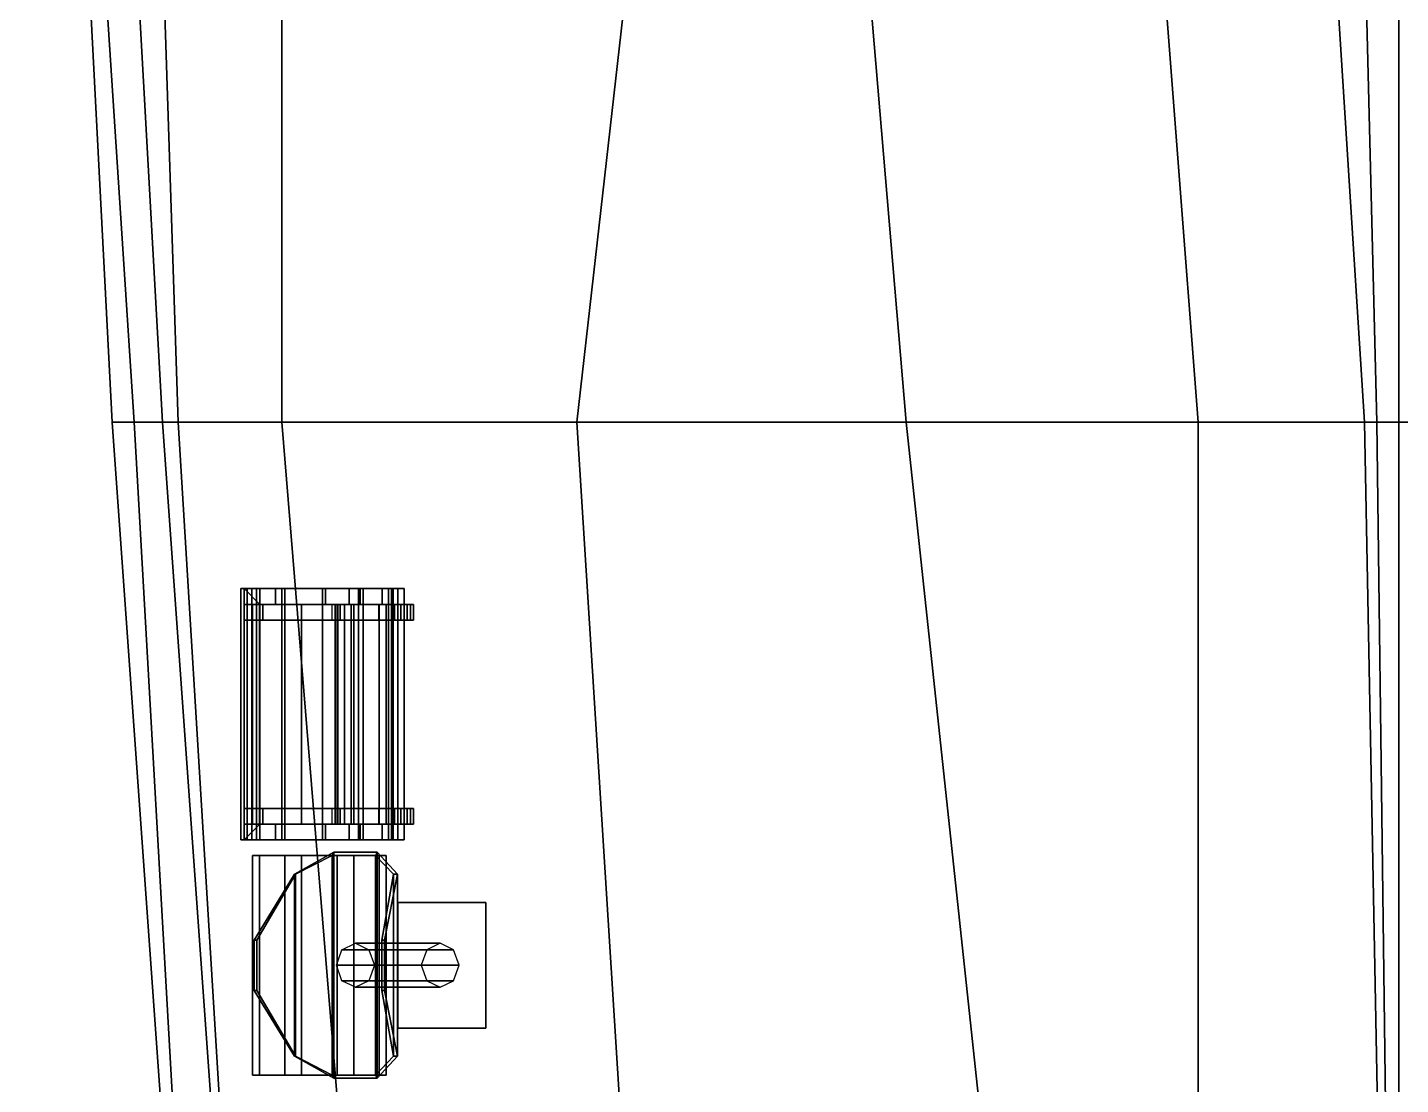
# Model space of a CAD drawing. Header units: millimetres. Extents: x -5 to 5, y -63 to 51.
# Drawn here: x -4.37 to 0.005, y -41.74 to -38.372 of the extents above; entities that cross this region are included whole.
import ezdxf

# ---------------------------------------------------------------- set-up
doc = ezdxf.new("R2010")
doc.units = ezdxf.units.MM
for name, color, linetype in [('barrel', 1, 'Continuous'), ('hull2', 7, 'Continuous'), ('railings', 6, 'Continuous')]:
    doc.layers.add(name, color=color, linetype=linetype)

msp = doc.modelspace()

# ---------------------------------------------------------------- linework, layer by layer
for points in [[(-4.06, -34.43, 2.91), (-4.37, -34.43, 1.51), (-4.03, -39.63, 2.31), (-3.89, -39.63, 2.99)], [(-4.37, -34.43, 1.51), (-4.37, -34.43, 0.58), (-4.1, -39.63, 0.75), (-4.03, -39.63, 2.31)], [(-4.37, -34.43, 0.58), (-4.23, -34.43, -0.17), (-3.94, -39.63, 0.19), (-4.1, -39.63, 0.75)], [(-4.23, -34.43, -0.17), (-3.56, -34.43, -0.75), (-3.56, -39.63, -0.23), (-3.94, -39.63, 0.19)], [(0, -34.43, 3.04), (-4.06, -34.43, 2.91), (-3.89, -39.63, 2.99), (0, -39.63, 3.05)], [(-3.56, -34.43, -0.75), (-2.03, -34.43, -1.35), (-2.62, -39.63, -0.67), (-3.56, -39.63, -0.23)], [(-2.03, -34.43, -1.35), (-2.01, -34.43, -1.66), (-1.57, -39.63, -0.88), (-2.62, -39.63, -0.67)], [(-2.01, -34.43, -1.66), (-1.04, -34.43, -1.72), (-0.64, -39.63, -1.07), (-1.57, -39.63, -0.88)], [(-1.04, -34.43, -1.72), (-0.44, -34.43, -2.36), (-0.11, -39.63, -1.62), (-0.64, -39.63, -1.07)], [(-0.44, -34.43, -2.36), (-0.2, -34.43, -2.92), (-0.07, -39.63, -1.71), (-0.11, -39.63, -1.62)], [(-0.2, -34.43, -2.92), (0, -34.43, -2.97), (0, -39.63, -1.78), (-0.07, -39.63, -1.71)], [(-4.03, -39.63, 2.31), (-4.1, -39.63, 0.75), (-3.76, -44.39, 0.65), (-3.76, -44.39, 2.09)], [(-4.1, -39.63, 0.75), (-3.94, -39.63, 0.19), (-3.6, -44.39, 0.27), (-3.76, -44.39, 0.65)], [(-3.89, -39.63, 2.99), (-4.03, -39.63, 2.31), (-3.76, -44.39, 2.09), (-3.6, -44.39, 2.99)], [(-3.94, -39.63, 0.19), (-3.56, -39.63, -0.23), (-3.17, -44.39, -0.13), (-3.6, -44.39, 0.27)], [(0, -39.63, 3.05), (-3.89, -39.63, 2.99), (-3.6, -44.39, 2.99), (0, -44.39, 3.05)], [(-3.56, -39.63, -0.23), (-2.62, -39.63, -0.67), (-2.32, -44.39, -0.43), (-3.17, -44.39, -0.13)], [(-2.62, -39.63, -0.67), (-1.57, -39.63, -0.88), (-1.06, -44.39, -0.6), (-2.32, -44.39, -0.43)], [(-1.57, -39.63, -0.88), (-0.64, -39.63, -1.07), (-0.64, -44.39, -0.65), (-1.06, -44.39, -0.6)], [(-0.64, -39.63, -1.07), (-0.11, -39.63, -1.62), (-0.02, -44.39, -0.65), (-0.64, -44.39, -0.65)], [(-0.11, -39.63, -1.62), (-0.07, -39.63, -1.71), (-0.01, -44.39, -1.27), (-0.02, -44.39, -0.65)], [(-0.07, -39.63, -1.71), (0, -39.63, -1.78), (0, -44.39, -1.31), (-0.01, -44.39, -1.27)], [(-3.6552, -40.96, 3.85), (-3.69, -40.96, 3.98), (-3.69, -40.16, 3.98), (-3.6552, -40.16, 3.85)], [(-3.69, -40.96, 3.98), (-3.67, -40.96, 3.98), (-3.67, -40.16, 3.98), (-3.69, -40.16, 3.98)], [(-3.6552, -40.16, 3.85), (-3.69, -40.16, 3.98), (-3.67, -40.16, 3.98), (-3.64, -40.16, 3.865)], [(-3.67, -40.96, 3.98), (-3.64, -40.96, 3.865), (-3.64, -40.16, 3.865), (-3.67, -40.16, 3.98)], [(-3.56, -40.96, 3.7548), (-3.6552, -40.96, 3.85), (-3.6552, -40.16, 3.85), (-3.56, -40.16, 3.7548)], [(-3.56, -40.16, 3.7548), (-3.6552, -40.16, 3.85), (-3.64, -40.16, 3.865), (-3.55, -40.16, 3.7808)], [(-3.64, -40.96, 3.865), (-3.55, -40.96, 3.7808), (-3.55, -40.16, 3.7808), (-3.64, -40.16, 3.865)], [(-3.43, -40.96, 3.72), (-3.56, -40.96, 3.7548), (-3.56, -40.16, 3.7548), (-3.43, -40.16, 3.72)], [(-3.43, -40.16, 3.72), (-3.56, -40.16, 3.7548), (-3.55, -40.16, 3.7808), (-3.43, -40.16, 3.74)], [(-3.55, -40.96, 3.7808), (-3.43, -40.96, 3.74), (-3.43, -40.16, 3.74), (-3.55, -40.16, 3.7808)], [(-3.43, -40.96, 3.74), (-3.315, -40.96, 3.77), (-3.315, -40.16, 3.77), (-3.43, -40.16, 3.74)], [(-3.3, -40.96, 3.7548), (-3.43, -40.96, 3.72), (-3.43, -40.16, 3.72), (-3.3, -40.16, 3.7548)], [(-3.3, -40.16, 3.7548), (-3.43, -40.16, 3.72), (-3.43, -40.16, 3.74), (-3.315, -40.16, 3.77)], [(-3.315, -40.96, 3.77), (-3.22, -40.96, 3.865), (-3.22, -40.16, 3.865), (-3.315, -40.16, 3.77)], [(-3.2048, -40.16, 3.85), (-3.3, -40.16, 3.7548), (-3.315, -40.16, 3.77), (-3.22, -40.16, 3.865)], [(-3.2048, -40.96, 3.85), (-3.3, -40.96, 3.7548), (-3.3, -40.16, 3.7548), (-3.2048, -40.16, 3.85)], [(-3.22, -40.96, 3.865), (-3.19, -40.96, 3.98), (-3.19, -40.16, 3.98), (-3.22, -40.16, 3.865)], [(-3.17, -40.16, 3.98), (-3.205, -40.16, 3.8498), (-3.22, -40.16, 3.865), (-3.19, -40.16, 3.98)], [(-3.19, -40.96, 3.98), (-3.21, -40.96, 4.06), (-3.21, -40.16, 4.06), (-3.19, -40.16, 3.98)], [(-3.21, -40.96, 4.06), (-3.19, -40.96, 4.06), (-3.19, -40.16, 4.06), (-3.21, -40.16, 4.06)], [(-3.19, -40.16, 4.06), (-3.17, -40.16, 3.98), (-3.19, -40.16, 3.98), (-3.21, -40.16, 4.06)], [(-3.17, -40.96, 3.98), (-3.2048, -40.96, 3.85), (-3.2048, -40.16, 3.85), (-3.17, -40.16, 3.98)], [(-3.19, -40.96, 4.06), (-3.17, -40.96, 3.98), (-3.17, -40.16, 3.98), (-3.19, -40.16, 4.06)], [(-3.68, -40.21, 3.94), (-3.62, -40.21, 3.81), (-3.68, -40.21, 3.85), (-3.68, -40.21, 3.94)], [(-3.68, -40.21, 3.94), (-3.68, -40.21, 3.85), (-3.68, -40.26, 3.85), (-3.68, -40.26, 3.94)], [(-3.68, -40.26, 3.94), (-3.62, -40.26, 3.81), (-3.62, -40.21, 3.81), (-3.68, -40.21, 3.94)], [(-3.68, -40.21, 3.85), (-3.4, -40.21, 3.15), (-3.4, -40.26, 3.15), (-3.68, -40.26, 3.85)], [(-3.62, -40.21, 3.81), (-3.3733, -40.21, 3.1838), (-3.4, -40.21, 3.15), (-3.68, -40.21, 3.85)], [(-3.62, -40.26, 3.81), (-3.3733, -40.26, 3.1838), (-3.3733, -40.21, 3.1838), (-3.62, -40.21, 3.81)], [(-3.33, -40.21, 3.15), (-3.33, -40.21, 3.15), (-3.4, -40.21, 3.15), (-3.3733, -40.21, 3.1838)], [(-3.39, -40.91, 3.12), (-3.3812, -40.91, 3.1412), (-3.3812, -40.21, 3.1412), (-3.39, -40.21, 3.12)], [(-3.3812, -40.91, 3.0988), (-3.39, -40.91, 3.12), (-3.39, -40.21, 3.12), (-3.3812, -40.21, 3.0988)], [(-3.3812, -40.91, 3.1412), (-3.36, -40.91, 3.15), (-3.36, -40.21, 3.15), (-3.3812, -40.21, 3.1412)], [(-3.36, -40.91, 3.09), (-3.3812, -40.91, 3.0988), (-3.3812, -40.21, 3.0988), (-3.36, -40.21, 3.09)], [(-3.2, -40.21, 3.81), (-3.33, -40.21, 3.15), (-3.3733, -40.21, 3.1838), (-3.25, -40.21, 3.81)], [(-3.25, -40.21, 3.81), (-3.3733, -40.21, 3.1838), (-3.3733, -40.26, 3.1838), (-3.25, -40.26, 3.81)], [(-3.36, -40.91, 3.15), (-3.3388, -40.91, 3.1412), (-3.3388, -40.21, 3.1412), (-3.36, -40.21, 3.15)], [(-3.3388, -40.91, 3.0988), (-3.36, -40.91, 3.09), (-3.36, -40.21, 3.09), (-3.3388, -40.21, 3.0988)], [(-3.3388, -40.91, 3.1412), (-3.33, -40.91, 3.12), (-3.33, -40.21, 3.12), (-3.3388, -40.21, 3.1412)], [(-3.33, -40.91, 3.12), (-3.3388, -40.91, 3.0988), (-3.3388, -40.21, 3.0988), (-3.33, -40.21, 3.12)], [(-3.2, -40.26, 3.81), (-3.33, -40.26, 3.15), (-3.33, -40.21, 3.15), (-3.2, -40.21, 3.81)], [(-3.15, -40.21, 3.9), (-3.2, -40.21, 3.81), (-3.25, -40.21, 3.81), (-3.19, -40.21, 3.9)], [(-3.19, -40.21, 3.9), (-3.25, -40.21, 3.81), (-3.25, -40.26, 3.81), (-3.19, -40.26, 3.9)], [(-3.15, -40.26, 3.9), (-3.2, -40.26, 3.81), (-3.2, -40.21, 3.81), (-3.15, -40.21, 3.9)], [(-3.16, -40.21, 4.08), (-3.14, -40.21, 4.04), (-3.18, -40.21, 4.02), (-3.19, -40.21, 4.06)], [(-3.19, -40.26, 4.06), (-3.16, -40.26, 4.08), (-3.16, -40.21, 4.08), (-3.19, -40.21, 4.06)], [(-3.19, -40.21, 4.06), (-3.18, -40.21, 4.02), (-3.18, -40.26, 4.02), (-3.19, -40.26, 4.06)], [(-3.14, -40.21, 3.97), (-3.15, -40.21, 3.9), (-3.19, -40.21, 3.9), (-3.18, -40.21, 3.97)], [(-3.18, -40.21, 3.97), (-3.19, -40.21, 3.9), (-3.19, -40.26, 3.9), (-3.18, -40.26, 3.97)], [(-3.14, -40.21, 4.04), (-3.14, -40.21, 3.97), (-3.18, -40.21, 3.97), (-3.18, -40.21, 4.02)], [(-3.18, -40.21, 4.02), (-3.18, -40.21, 3.97), (-3.18, -40.26, 3.97), (-3.18, -40.26, 4.02)], [(-3.16, -40.26, 4.08), (-3.14, -40.26, 4.04), (-3.14, -40.21, 4.04), (-3.16, -40.21, 4.08)], [(-3.14, -40.26, 3.97), (-3.15, -40.26, 3.9), (-3.15, -40.21, 3.9), (-3.14, -40.21, 3.97)], [(-3.14, -40.26, 4.04), (-3.14, -40.26, 3.97), (-3.14, -40.21, 3.97), (-3.14, -40.21, 4.04)], [(-3.68, -40.26, 3.85), (-3.62, -40.26, 3.81), (-3.68, -40.26, 3.94)], [(-3.4, -40.26, 3.15), (-3.3733, -40.26, 3.1838), (-3.62, -40.26, 3.81), (-3.68, -40.26, 3.85)], [(-3.33, -40.26, 3.15), (-3.33, -40.26, 3.15), (-3.3733, -40.26, 3.1838), (-3.4, -40.26, 3.15)], [(-3.3733, -40.26, 3.1838), (-3.33, -40.26, 3.15), (-3.2, -40.26, 3.81), (-3.25, -40.26, 3.81)], [(-3.25, -40.26, 3.81), (-3.2, -40.26, 3.81), (-3.15, -40.26, 3.9), (-3.19, -40.26, 3.9)], [(-3.18, -40.26, 4.02), (-3.14, -40.26, 4.04), (-3.16, -40.26, 4.08), (-3.19, -40.26, 4.06)], [(-3.19, -40.26, 3.9), (-3.15, -40.26, 3.9), (-3.14, -40.26, 3.97), (-3.18, -40.26, 3.97)], [(-3.18, -40.26, 3.97), (-3.14, -40.26, 3.97), (-3.14, -40.26, 4.04), (-3.18, -40.26, 4.02)], [(-3.68, -40.91, 3.94), (-3.62, -40.91, 3.81), (-3.62, -40.86, 3.81), (-3.68, -40.86, 3.94)], [(-3.68, -40.86, 3.94), (-3.68, -40.86, 3.85), (-3.68, -40.91, 3.85), (-3.68, -40.91, 3.94)], [(-3.68, -40.86, 3.94), (-3.62, -40.86, 3.81), (-3.68, -40.86, 3.85), (-3.68, -40.86, 3.94)], [(-3.62, -40.86, 3.81), (-3.3733, -40.86, 3.1838), (-3.4, -40.86, 3.15), (-3.68, -40.86, 3.85)], [(-3.68, -40.86, 3.85), (-3.4, -40.86, 3.15), (-3.4, -40.91, 3.15), (-3.68, -40.91, 3.85)], [(-3.62, -40.91, 3.81), (-3.3733, -40.91, 3.1838), (-3.3733, -40.86, 3.1838), (-3.62, -40.86, 3.81)], [(-3.33, -40.86, 3.15), (-3.33, -40.86, 3.15), (-3.4, -40.86, 3.15), (-3.3733, -40.86, 3.1838)], [(-3.25, -40.86, 3.81), (-3.3733, -40.86, 3.1838), (-3.3733, -40.91, 3.1838), (-3.25, -40.91, 3.81)], [(-3.2, -40.86, 3.81), (-3.33, -40.86, 3.15), (-3.3733, -40.86, 3.1838), (-3.25, -40.86, 3.81)], [(-3.2, -40.91, 3.81), (-3.33, -40.91, 3.15), (-3.33, -40.86, 3.15), (-3.2, -40.86, 3.81)], [(-3.19, -40.86, 3.9), (-3.25, -40.86, 3.81), (-3.25, -40.91, 3.81), (-3.19, -40.91, 3.9)], [(-3.15, -40.86, 3.9), (-3.2, -40.86, 3.81), (-3.25, -40.86, 3.81), (-3.19, -40.86, 3.9)], [(-3.15, -40.91, 3.9), (-3.2, -40.91, 3.81), (-3.2, -40.86, 3.81), (-3.15, -40.86, 3.9)], [(-3.18, -40.86, 3.97), (-3.19, -40.86, 3.9), (-3.19, -40.91, 3.9), (-3.18, -40.91, 3.97)], [(-3.14, -40.86, 3.97), (-3.15, -40.86, 3.9), (-3.19, -40.86, 3.9), (-3.18, -40.86, 3.97)], [(-3.19, -40.86, 4.06), (-3.18, -40.86, 4.02), (-3.18, -40.91, 4.02), (-3.19, -40.91, 4.06)], [(-3.19, -40.91, 4.06), (-3.16, -40.91, 4.08), (-3.16, -40.86, 4.08), (-3.19, -40.86, 4.06)], [(-3.16, -40.86, 4.08), (-3.14, -40.86, 4.04), (-3.18, -40.86, 4.02), (-3.19, -40.86, 4.06)], [(-3.18, -40.86, 4.02), (-3.18, -40.86, 3.97), (-3.18, -40.91, 3.97), (-3.18, -40.91, 4.02)], [(-3.14, -40.86, 4.04), (-3.14, -40.86, 3.97), (-3.18, -40.86, 3.97), (-3.18, -40.86, 4.02)], [(-3.16, -40.91, 4.08), (-3.14, -40.91, 4.04), (-3.14, -40.86, 4.04), (-3.16, -40.86, 4.08)], [(-3.14, -40.91, 3.97), (-3.15, -40.91, 3.9), (-3.15, -40.86, 3.9), (-3.14, -40.86, 3.97)], [(-3.14, -40.91, 4.04), (-3.14, -40.91, 3.97), (-3.14, -40.86, 3.97), (-3.14, -40.86, 4.04)], [(-3.68, -40.91, 3.85), (-3.62, -40.91, 3.81), (-3.68, -40.91, 3.94)], [(-3.4, -40.91, 3.15), (-3.3733, -40.91, 3.1838), (-3.62, -40.91, 3.81), (-3.68, -40.91, 3.85)], [(-3.33, -40.91, 3.15), (-3.33, -40.91, 3.15), (-3.3733, -40.91, 3.1838), (-3.4, -40.91, 3.15)], [(-3.3733, -40.91, 3.1838), (-3.33, -40.91, 3.15), (-3.2, -40.91, 3.81), (-3.25, -40.91, 3.81)], [(-3.25, -40.91, 3.81), (-3.2, -40.91, 3.81), (-3.15, -40.91, 3.9), (-3.19, -40.91, 3.9)], [(-3.19, -40.91, 3.9), (-3.15, -40.91, 3.9), (-3.14, -40.91, 3.97), (-3.18, -40.91, 3.97)], [(-3.18, -40.91, 4.02), (-3.14, -40.91, 4.04), (-3.16, -40.91, 4.08), (-3.19, -40.91, 4.06)], [(-3.18, -40.91, 3.97), (-3.14, -40.91, 3.97), (-3.14, -40.91, 4.04), (-3.18, -40.91, 4.02)], [(-3.64, -40.96, 3.865), (-3.67, -40.96, 3.98), (-3.69, -40.96, 3.98), (-3.6552, -40.96, 3.85)], [(-3.55, -40.96, 3.7808), (-3.64, -40.96, 3.865), (-3.6552, -40.96, 3.85), (-3.56, -40.96, 3.7548)], [(-3.43, -40.96, 3.74), (-3.55, -40.96, 3.7808), (-3.56, -40.96, 3.7548), (-3.43, -40.96, 3.72)], [(-3.315, -40.96, 3.77), (-3.43, -40.96, 3.74), (-3.43, -40.96, 3.72), (-3.3, -40.96, 3.7548)], [(-3.22, -40.96, 3.865), (-3.315, -40.96, 3.77), (-3.3, -40.96, 3.7548), (-3.2048, -40.96, 3.85)], [(-3.19, -40.96, 3.98), (-3.22, -40.96, 3.865), (-3.205, -40.96, 3.8498), (-3.17, -40.96, 3.98)], [(-3.21, -40.96, 4.06), (-3.19, -40.96, 3.98), (-3.17, -40.96, 3.98), (-3.19, -40.96, 4.06)], [(-3.3943, -41, 3.7188), (-3.5195, -41.07, 3.7157), (-3.5159, -41.07, 3.7294), (-3.3993, -41.01, 3.7274)], [(-3.3943, -41.72, 3.7188), (-3.5195, -41.65, 3.7157), (-3.5195, -41.07, 3.7157), (-3.3943, -41, 3.7188)], [(-3.3993, -41.01, 3.7274), (-3.5159, -41.07, 3.7294), (-3.5159, -41.65, 3.7294), (-3.3993, -41.71, 3.7274)], [(-3.2557, -41, 3.7988), (-3.3943, -41, 3.7188), (-3.3993, -41.01, 3.7274), (-3.2607, -41.01, 3.8074)], [(-3.2607, -41.01, 3.8074), (-3.3993, -41.01, 3.7274), (-3.3993, -41.71, 3.7274), (-3.2607, -41.71, 3.8074)], [(-3.2557, -41.72, 3.7988), (-3.3943, -41.72, 3.7188), (-3.3943, -41, 3.7188), (-3.2557, -41, 3.7988)], [(-3.2041, -41.07, 3.9094), (-3.1905, -41.07, 3.9057), (-3.2557, -41, 3.7988), (-3.2607, -41.01, 3.8074)], [(-3.2607, -41.71, 3.8074), (-3.2041, -41.65, 3.9094), (-3.2041, -41.07, 3.9094), (-3.2607, -41.01, 3.8074)], [(-3.2557, -41, 3.7988), (-3.1905, -41.07, 3.9057), (-3.1905, -41.65, 3.9057), (-3.2557, -41.72, 3.7988)], [(-3.5195, -41.65, 3.7157), (-3.6478, -41.44, 3.8379), (-3.6478, -41.28, 3.8379), (-3.5195, -41.07, 3.7157)], [(-3.5195, -41.07, 3.7157), (-3.6478, -41.28, 3.8379), (-3.6392, -41.28, 3.8429), (-3.5159, -41.07, 3.7294)], [(-3.5159, -41.07, 3.7294), (-3.6392, -41.28, 3.8429), (-3.6392, -41.44, 3.8429), (-3.5159, -41.65, 3.7294)], [(-3.2041, -41.65, 3.9094), (-3.2408, -41.44, 4.0729), (-3.2408, -41.28, 4.0729), (-3.2041, -41.07, 3.9094)], [(-3.2408, -41.28, 4.0729), (-3.2322, -41.28, 4.0779), (-3.1905, -41.07, 3.9057), (-3.2041, -41.07, 3.9094)], [(-3.1905, -41.07, 3.9057), (-3.2322, -41.28, 4.0779), (-3.2322, -41.44, 4.0779), (-3.1905, -41.65, 3.9057)], [(-2.91, -41.16, 3.25), (-3.19, -41.16, 3.25), (-3.19, -41.56, 3.25), (-2.91, -41.56, 3.25)], [(-2.91, -41.16, 3.06), (-3.19, -41.16, 3.06), (-3.19, -41.16, 3.25), (-2.91, -41.16, 3.25)], [(-3.19, -41.16, 3.25), (-3.19, -41.16, 3.06), (-3.19, -41.56, 3.06), (-3.19, -41.56, 3.25)], [(-2.91, -41.56, 3.25), (-2.91, -41.56, 3.06), (-2.91, -41.16, 3.06), (-2.91, -41.16, 3.25)], [(-3.6392, -41.28, 3.8429), (-3.6478, -41.28, 3.8379), (-3.6478, -41.44, 3.8379), (-3.6392, -41.44, 3.8429)], [(-3.055, -41.29, 3.2911), (-3.0979, -41.3105, 3.2664), (-3.3679, -41.3105, 3.734), (-3.325, -41.29, 3.7588)], [(-3.0121, -41.3105, 3.3159), (-3.055, -41.29, 3.2911), (-3.325, -41.29, 3.7588), (-3.2821, -41.3105, 3.7835)], [(-3.2408, -41.44, 4.0729), (-3.2322, -41.44, 4.0779), (-3.2322, -41.28, 4.0779), (-3.2408, -41.28, 4.0729)], [(-3.0979, -41.3105, 3.2664), (-3.1156, -41.36, 3.2561), (-3.3856, -41.36, 3.7238), (-3.3679, -41.3105, 3.734)], [(-2.9944, -41.36, 3.3261), (-3.0121, -41.3105, 3.3159), (-3.2821, -41.3105, 3.7835), (-3.2644, -41.36, 3.7938)], [(-3.1156, -41.36, 3.2561), (-3.0979, -41.4095, 3.2664), (-3.3679, -41.4095, 3.734), (-3.3856, -41.36, 3.7238)], [(-3.0121, -41.4095, 3.3159), (-2.9944, -41.36, 3.3261), (-3.2644, -41.36, 3.7938), (-3.2821, -41.4095, 3.7835)], [(-3.0979, -41.4095, 3.2664), (-3.055, -41.43, 3.2911), (-3.325, -41.43, 3.7588), (-3.3679, -41.4095, 3.734)], [(-3.055, -41.43, 3.2911), (-3.0121, -41.4095, 3.3159), (-3.2821, -41.4095, 3.7835), (-3.325, -41.43, 3.7588)], [(-3.6392, -41.44, 3.8429), (-3.6478, -41.44, 3.8379), (-3.5195, -41.65, 3.7157), (-3.5159, -41.65, 3.7294)], [(-3.1905, -41.65, 3.9057), (-3.2322, -41.44, 4.0779), (-3.2408, -41.44, 4.0729), (-3.2041, -41.65, 3.9094)], [(-3.19, -41.56, 3.25), (-3.19, -41.56, 3.06), (-2.91, -41.56, 3.06), (-2.91, -41.56, 3.25)], [(-3.5159, -41.65, 3.7294), (-3.5195, -41.65, 3.7157), (-3.3943, -41.72, 3.7188), (-3.3993, -41.71, 3.7274)], [(-3.2557, -41.72, 3.7988), (-3.1905, -41.65, 3.9057), (-3.2041, -41.65, 3.9094), (-3.2607, -41.71, 3.8074)], [(-3.3993, -41.71, 3.7274), (-3.3943, -41.72, 3.7188), (-3.2557, -41.72, 3.7988), (-3.2607, -41.71, 3.8074)]]:
    msp.add_3dface(points)
at = {"color": 3}
for points in [[(-3.68, -40.16, 3.61), (-3.68, -40.96, 3.61), (-3.63, -40.91, 3.61), (-3.63, -40.21, 3.61)], [(-3.68, -40.21, 3.57), (-3.68, -40.91, 3.57), (-3.68, -40.96, 3.61), (-3.68, -40.16, 3.61)], [(-3.24, -40.16, 3.61), (-3.68, -40.16, 3.61), (-3.63, -40.21, 3.61), (-3.24, -40.21, 3.61)], [(-3.3, -40.16, 3.57), (-3.63, -40.16, 3.57), (-3.68, -40.16, 3.61), (-3.24, -40.16, 3.61)], [(-3.63, -40.16, 3.1), (-3.35, -40.16, 3.1), (-3.31, -40.16, 3.06), (-3.68, -40.16, 3.06)], [(-3.68, -40.16, 3.06), (-3.31, -40.16, 3.06), (-3.31, -40.21, 3.06), (-3.68, -40.21, 3.06)], [(-3.68, -40.16, 3.61), (-3.68, -40.16, 3.06), (-3.68, -40.21, 3.06), (-3.68, -40.21, 3.57)], [(-3.63, -40.16, 3.57), (-3.63, -40.16, 3.1), (-3.68, -40.16, 3.06), (-3.68, -40.16, 3.61)], [(-3.3, -40.21, 3.57), (-3.63, -40.21, 3.57), (-3.63, -40.16, 3.57), (-3.3, -40.16, 3.57)], [(-3.31, -40.16, 3.4761), (-3.58, -40.16, 3.1), (-3.63, -40.16, 3.1), (-3.3, -40.16, 3.57)], [(-3.63, -40.21, 3.57), (-3.63, -40.21, 3.1), (-3.63, -40.16, 3.1), (-3.63, -40.16, 3.57)], [(-3.3, -40.16, 3.57), (-3.63, -40.16, 3.1), (-3.63, -40.21, 3.1), (-3.3, -40.21, 3.57)], [(-3.58, -40.21, 3.1), (-3.42, -40.21, 3.1), (-3.42, -40.16, 3.1), (-3.58, -40.16, 3.1)], [(-3.31, -40.21, 3.4761), (-3.58, -40.21, 3.1), (-3.58, -40.16, 3.1), (-3.31, -40.16, 3.4761)], [(-3.42, -40.21, 3.15), (-3.3447, -40.21, 3.15), (-3.3447, -40.16, 3.15), (-3.42, -40.16, 3.15)], [(-3.42, -40.16, 3.15), (-3.3447, -40.16, 3.15), (-3.35, -40.16, 3.1), (-3.42, -40.16, 3.1)], [(-3.42, -40.21, 3.1), (-3.42, -40.21, 3.15), (-3.42, -40.16, 3.15), (-3.42, -40.16, 3.1)], [(-3.35, -40.16, 3.1), (-3.3, -40.16, 3.57), (-3.24, -40.16, 3.61), (-3.31, -40.16, 3.06)], [(-3.3447, -40.21, 3.15), (-3.31, -40.21, 3.4761), (-3.31, -40.16, 3.4761), (-3.3447, -40.16, 3.15)], [(-3.31, -40.16, 3.06), (-3.24, -40.16, 3.61), (-3.24, -40.21, 3.61), (-3.31, -40.21, 3.06)], [(-3.63, -40.21, 3.57), (-3.63, -40.91, 3.57), (-3.68, -40.91, 3.57), (-3.68, -40.21, 3.57)], [(-3.31, -40.21, 3.06), (-3.35, -40.21, 3.1), (-3.63, -40.21, 3.1), (-3.68, -40.21, 3.06)], [(-3.68, -40.21, 3.06), (-3.63, -40.21, 3.1), (-3.63, -40.21, 3.57), (-3.68, -40.21, 3.57)], [(-3.63, -40.21, 3.61), (-3.63, -40.21, 3.57), (-3.3, -40.21, 3.57), (-3.24, -40.21, 3.61)], [(-3.63, -40.91, 3.61), (-3.63, -40.91, 3.57), (-3.63, -40.21, 3.57), (-3.63, -40.21, 3.61)], [(-3.63, -40.21, 3.1), (-3.58, -40.21, 3.1), (-3.31, -40.21, 3.4761), (-3.3, -40.21, 3.57)], [(-3.35, -40.21, 3.1), (-3.3447, -40.21, 3.15), (-3.42, -40.21, 3.15), (-3.42, -40.21, 3.1)], [(-3.24, -40.21, 3.61), (-3.3, -40.21, 3.57), (-3.35, -40.21, 3.1), (-3.31, -40.21, 3.06)], [(-3.24, -40.91, 3.61), (-3.63, -40.91, 3.61), (-3.68, -40.96, 3.61), (-3.24, -40.96, 3.61)], [(-3.68, -40.91, 3.06), (-3.31, -40.91, 3.06), (-3.31, -40.96, 3.06), (-3.68, -40.96, 3.06)], [(-3.63, -40.91, 3.1), (-3.35, -40.91, 3.1), (-3.31, -40.91, 3.06), (-3.68, -40.91, 3.06)], [(-3.68, -40.91, 3.57), (-3.68, -40.91, 3.06), (-3.68, -40.96, 3.06), (-3.68, -40.96, 3.61)], [(-3.63, -40.91, 3.57), (-3.63, -40.91, 3.1), (-3.68, -40.91, 3.06), (-3.68, -40.91, 3.57)], [(-3.3, -40.91, 3.57), (-3.63, -40.91, 3.57), (-3.63, -40.91, 3.61), (-3.24, -40.91, 3.61)], [(-3.3, -40.96, 3.57), (-3.63, -40.96, 3.57), (-3.63, -40.91, 3.57), (-3.3, -40.91, 3.57)], [(-3.3, -40.91, 3.57), (-3.63, -40.91, 3.1), (-3.63, -40.96, 3.1), (-3.3, -40.96, 3.57)], [(-3.63, -40.96, 3.57), (-3.63, -40.96, 3.1), (-3.63, -40.91, 3.1), (-3.63, -40.91, 3.57)], [(-3.31, -40.91, 3.4761), (-3.58, -40.91, 3.1), (-3.63, -40.91, 3.1), (-3.3, -40.91, 3.57)], [(-3.58, -40.96, 3.1), (-3.42, -40.96, 3.1), (-3.42, -40.91, 3.1), (-3.58, -40.91, 3.1)], [(-3.31, -40.96, 3.4761), (-3.58, -40.96, 3.1), (-3.58, -40.91, 3.1), (-3.31, -40.91, 3.4761)], [(-3.42, -40.96, 3.1), (-3.42, -40.96, 3.15), (-3.42, -40.91, 3.15), (-3.42, -40.91, 3.1)], [(-3.42, -40.91, 3.15), (-3.3447, -40.91, 3.15), (-3.35, -40.91, 3.1), (-3.42, -40.91, 3.1)], [(-3.42, -40.96, 3.15), (-3.3447, -40.96, 3.15), (-3.3447, -40.91, 3.15), (-3.42, -40.91, 3.15)], [(-3.35, -40.91, 3.1), (-3.3, -40.91, 3.57), (-3.24, -40.91, 3.61), (-3.31, -40.91, 3.06)], [(-3.3447, -40.96, 3.15), (-3.31, -40.96, 3.4761), (-3.31, -40.91, 3.4761), (-3.3447, -40.91, 3.15)], [(-3.31, -40.91, 3.06), (-3.24, -40.91, 3.61), (-3.24, -40.96, 3.61), (-3.31, -40.96, 3.06)], [(-3.68, -40.96, 3.61), (-3.63, -40.96, 3.57), (-3.3, -40.96, 3.57), (-3.24, -40.96, 3.61)], [(-3.31, -40.96, 3.06), (-3.35, -40.96, 3.1), (-3.63, -40.96, 3.1), (-3.68, -40.96, 3.06)], [(-3.68, -40.96, 3.06), (-3.63, -40.96, 3.1), (-3.63, -40.96, 3.57), (-3.68, -40.96, 3.61)], [(-3.63, -40.96, 3.1), (-3.58, -40.96, 3.1), (-3.31, -40.96, 3.4761), (-3.3, -40.96, 3.57)], [(-3.35, -40.96, 3.1), (-3.3447, -40.96, 3.15), (-3.42, -40.96, 3.15), (-3.42, -40.96, 3.1)], [(-3.24, -40.96, 3.61), (-3.3, -40.96, 3.57), (-3.35, -40.96, 3.1), (-3.31, -40.96, 3.06)]]:
    msp.add_3dface(points, dxfattribs=at)
at = {"layer": 'barrel'}
for points in [[(-3.6525, -40.21, 4.0149), (-3.2495, -40.21, 4.0679), (-3.2275, -40.21, 3.901), (-3.6305, -40.21, 3.8479)], [(-3.55, -40.21, 4.1485), (-3.3831, -40.21, 4.1704), (-3.2495, -40.21, 4.0679), (-3.6525, -40.21, 4.0149)], [(-3.6525, -40.91, 4.0149), (-3.55, -40.91, 4.1485), (-3.55, -40.21, 4.1485), (-3.6525, -40.21, 4.0149)], [(-3.6305, -40.91, 3.8479), (-3.6525, -40.91, 4.0149), (-3.6525, -40.21, 4.0149), (-3.6305, -40.21, 3.8479)], [(-3.6305, -40.21, 3.8479), (-3.2275, -40.21, 3.901), (-3.33, -40.21, 3.7674), (-3.4969, -40.21, 3.7454)], [(-3.4969, -40.91, 3.7454), (-3.6305, -40.91, 3.8479), (-3.6305, -40.21, 3.8479), (-3.4969, -40.21, 3.7454)], [(-3.55, -40.91, 4.1485), (-3.3831, -40.91, 4.1704), (-3.3831, -40.21, 4.1704), (-3.55, -40.21, 4.1485)], [(-3.33, -40.91, 3.7674), (-3.4969, -40.91, 3.7454), (-3.4969, -40.21, 3.7454), (-3.33, -40.21, 3.7674)], [(-3.3831, -40.91, 4.1704), (-3.2495, -40.91, 4.0679), (-3.2495, -40.21, 4.0679), (-3.3831, -40.21, 4.1704)], [(-3.2275, -40.91, 3.901), (-3.33, -40.91, 3.7674), (-3.33, -40.21, 3.7674), (-3.2275, -40.21, 3.901)], [(-3.2495, -40.91, 4.0679), (-3.2275, -40.91, 3.901), (-3.2275, -40.21, 3.901), (-3.2495, -40.21, 4.0679)], [(-3.6305, -40.91, 3.8479), (-3.2275, -40.91, 3.901), (-3.2495, -40.91, 4.0679), (-3.6525, -40.91, 4.0149)], [(-3.6525, -40.91, 4.0149), (-3.2495, -40.91, 4.0679), (-3.3831, -40.91, 4.1704), (-3.55, -40.91, 4.1485)], [(-3.4969, -40.91, 3.7454), (-3.33, -40.91, 3.7674), (-3.2275, -40.91, 3.901), (-3.6305, -40.91, 3.8479)], [(-3.6305, -41.71, 3.8479), (-3.6525, -41.71, 4.0149), (-3.6525, -41.01, 4.0149), (-3.6305, -41.01, 3.8479)], [(-3.6525, -41.71, 4.0149), (-3.55, -41.71, 4.1485), (-3.55, -41.01, 4.1485), (-3.6525, -41.01, 4.0149)], [(-3.55, -41.01, 4.1485), (-3.3831, -41.01, 4.1704), (-3.2495, -41.01, 4.0679), (-3.6525, -41.01, 4.0149)], [(-3.6525, -41.01, 4.0149), (-3.2495, -41.01, 4.0679), (-3.2275, -41.01, 3.901), (-3.6305, -41.01, 3.8479)], [(-3.4969, -41.71, 3.7454), (-3.6305, -41.71, 3.8479), (-3.6305, -41.01, 3.8479), (-3.4969, -41.01, 3.7454)], [(-3.6305, -41.01, 3.8479), (-3.2275, -41.01, 3.901), (-3.33, -41.01, 3.7674), (-3.4969, -41.01, 3.7454)], [(-3.55, -41.71, 4.1485), (-3.3831, -41.71, 4.1704), (-3.3831, -41.01, 4.1704), (-3.55, -41.01, 4.1485)], [(-3.33, -41.71, 3.7674), (-3.4969, -41.71, 3.7454), (-3.4969, -41.01, 3.7454), (-3.33, -41.01, 3.7674)], [(-3.3831, -41.71, 4.1704), (-3.2495, -41.71, 4.0679), (-3.2495, -41.01, 4.0679), (-3.3831, -41.01, 4.1704)], [(-3.2275, -41.71, 3.901), (-3.33, -41.71, 3.7674), (-3.33, -41.01, 3.7674), (-3.2275, -41.01, 3.901)], [(-3.2495, -41.71, 4.0679), (-3.2275, -41.71, 3.901), (-3.2275, -41.01, 3.901), (-3.2495, -41.01, 4.0679)], [(-3.6525, -41.71, 4.0149), (-3.2495, -41.71, 4.0679), (-3.3831, -41.71, 4.1704), (-3.55, -41.71, 4.1485)], [(-3.6305, -41.71, 3.8479), (-3.2275, -41.71, 3.901), (-3.2495, -41.71, 4.0679), (-3.6525, -41.71, 4.0149)], [(-3.4969, -41.71, 3.7454), (-3.33, -41.71, 3.7674), (-3.2275, -41.71, 3.901), (-3.6305, -41.71, 3.8479)]]:
    msp.add_3dface(points, dxfattribs=at)
at = {"layer": 'hull2'}
for points in [[(0.2, -34.43, -2.92), (0, -34.43, -2.97), (0, -39.63, -1.78), (0.07, -39.63, -1.71)], [(0, -34.43, 3.04), (4.06, -34.43, 2.91), (3.89, -39.63, 2.99), (0, -39.63, 3.05)], [(0, -39.63, 3.05), (3.89, -39.63, 2.99), (3.6, -44.39, 2.99), (0, -44.39, 3.05)], [(0.07, -39.63, -1.71), (0, -39.63, -1.78), (0, -44.39, -1.31), (0.01, -44.39, -1.27)]]:
    msp.add_3dface(points, dxfattribs=at)
at = {"layer": 'railings'}
for points in [[(-3.89, -39.63, 3.93), (-4.06, -34.43, 3.9), (-4.06, -34.43, 2.91), (-3.89, -39.63, 2.99)], [(-3.89, -39.63, 2.99), (-4.06, -34.43, 2.91), (-4.06, -34.43, 3.9), (-3.89, -39.63, 3.93)], [(-3.6, -44.39, 2.99), (-3.89, -39.63, 2.99), (-3.89, -39.63, 3.93), (-3.6, -44.39, 4.09)], [(-3.6, -44.39, 4.09), (-3.89, -39.63, 3.93), (-3.89, -39.63, 2.99), (-3.6, -44.39, 2.99)]]:
    msp.add_3dface(points, dxfattribs=at)

doc.saveas('drawing.dxf')
